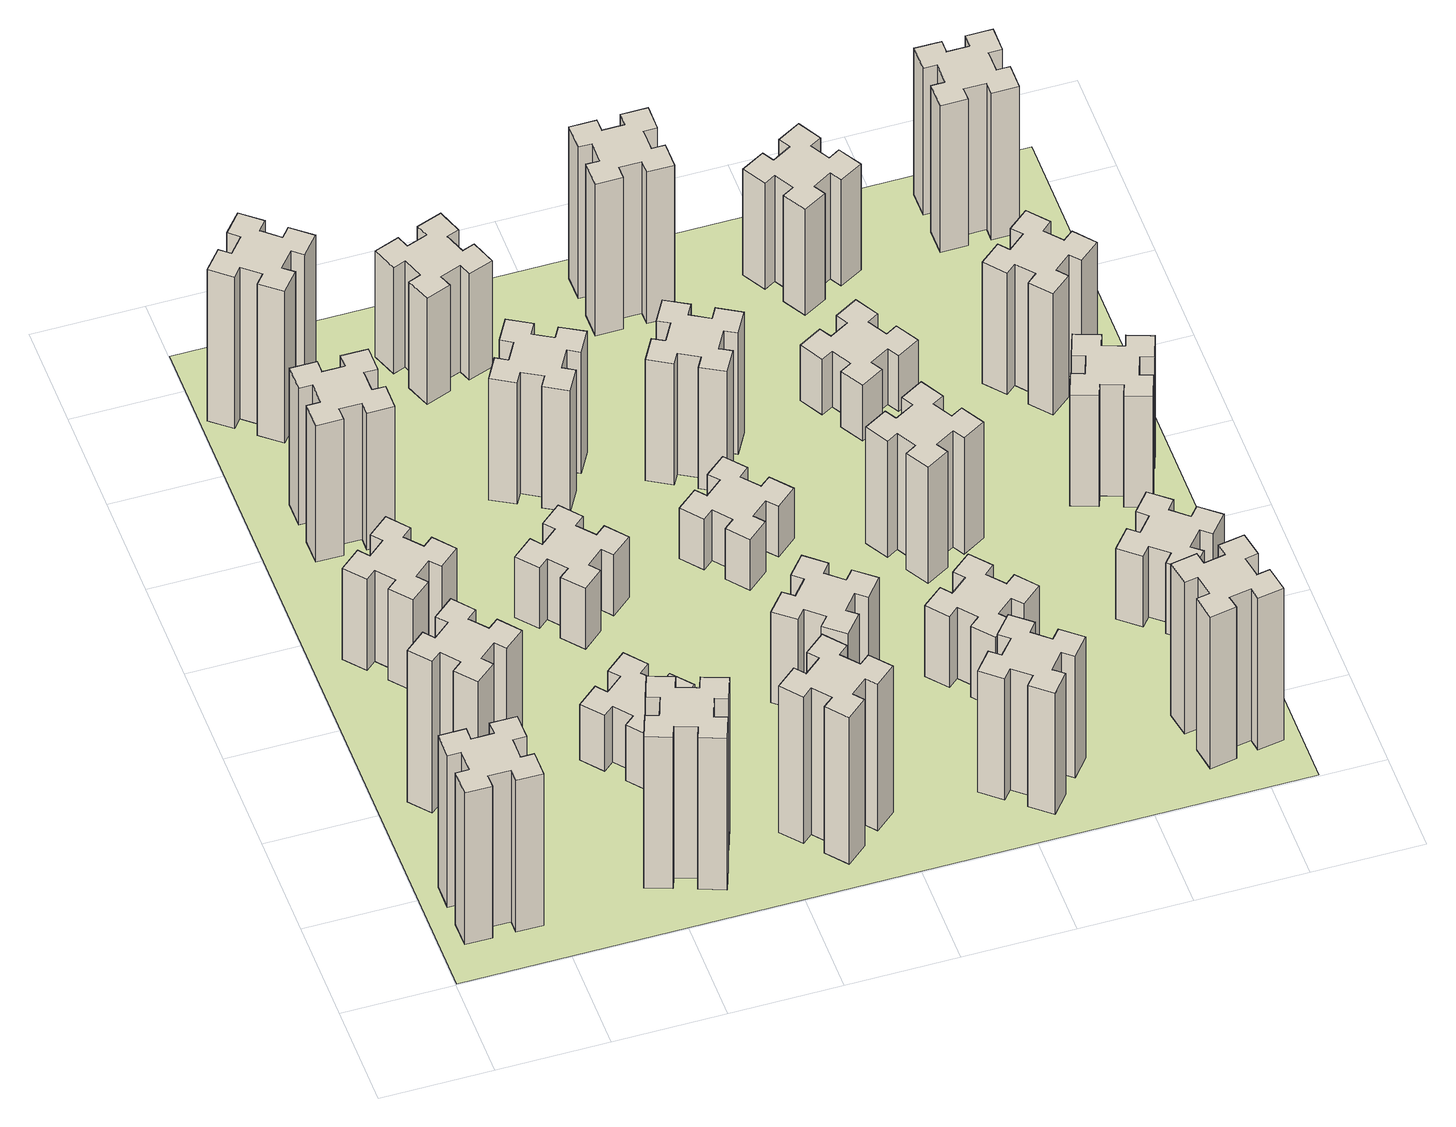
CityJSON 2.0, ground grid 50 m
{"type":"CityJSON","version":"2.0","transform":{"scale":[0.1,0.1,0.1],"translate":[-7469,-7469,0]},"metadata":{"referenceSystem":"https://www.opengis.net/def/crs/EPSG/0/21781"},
"CityObjects":{
"building1":{"type":"Building","attributes":{"class":"1000","function":"1000","usage":"1000","yearOfConstruction":2016,"roofType":"1000","measuredHeight":90,"storeysAboveGround":30,"storeysBelowGround":0},"geometry":[{"type":"Solid","lod":"1","boundaries":[[[[0,1,2,3,4,5,6,7,8,9,10,11,12,13,14,15,16,17,18,19]],[[17,16,20,21]],[[16,15,22,20]],[[15,14,23,22]],[[14,13,24,23]],[[13,12,25,24]],[[12,11,26,25]],[[11,10,27,26]],[[10,9,28,27]],[[9,8,29,28]],[[8,7,30,29]],[[7,6,31,30]],[[6,5,32,31]],[[5,4,33,32]],[[4,3,34,33]],[[3,2,35,34]],[[2,1,36,35]],[[1,0,37,36]],[[0,19,38,37]],[[19,18,39,38]],[[18,17,21,39]],[[24,25,26,27,28,29,30,31,32,33,34,35,36,37,38,39,21,20,22,23]]]]}]},
"building2":{"type":"Building","attributes":{"class":"1000","function":"1000","usage":"1000","yearOfConstruction":2016,"roofType":"1000","measuredHeight":90,"storeysAboveGround":30,"storeysBelowGround":0},"geometry":[{"type":"Solid","lod":"1","boundaries":[[[[40,41,42,43,44,45,46,47,48,49,50,51,52,53,54,55,56,57,58,59]],[[57,56,60,61]],[[56,55,62,60]],[[55,54,63,62]],[[54,53,64,63]],[[53,52,65,64]],[[52,51,66,65]],[[51,50,67,66]],[[50,49,68,67]],[[49,48,69,68]],[[48,47,70,69]],[[47,46,71,70]],[[46,45,72,71]],[[45,44,73,72]],[[44,43,74,73]],[[43,42,75,74]],[[42,41,76,75]],[[41,40,77,76]],[[40,59,78,77]],[[59,58,79,78]],[[58,57,61,79]],[[64,65,66,67,68,69,70,71,72,73,74,75,76,77,78,79,61,60,62,63]]]]}]},
"building3":{"type":"Building","attributes":{"class":"1000","function":"1000","usage":"1000","yearOfConstruction":2016,"roofType":"1000","measuredHeight":54,"storeysAboveGround":30,"storeysBelowGround":0},"geometry":[{"type":"Solid","lod":"1","boundaries":[[[[80,81,82,83,84,85,86,87,88,89,90,91,92,93,94,95,96,97,98,99]],[[97,96,100,101]],[[96,95,102,100]],[[95,94,103,102]],[[94,93,104,103]],[[93,92,105,104]],[[92,91,106,105]],[[91,90,107,106]],[[90,89,108,107]],[[89,88,109,108]],[[88,87,110,109]],[[87,86,111,110]],[[86,85,112,111]],[[85,84,113,112]],[[84,83,114,113]],[[83,82,115,114]],[[82,81,116,115]],[[81,80,117,116]],[[80,99,118,117]],[[99,98,119,118]],[[98,97,101,119]],[[104,105,106,107,108,109,110,111,112,113,114,115,116,117,118,119,101,100,102,103]]]]}]},
"building4":{"type":"Building","attributes":{"class":"1000","function":"1000","usage":"1000","yearOfConstruction":2016,"roofType":"1000","measuredHeight":81,"storeysAboveGround":30,"storeysBelowGround":0},"geometry":[{"type":"Solid","lod":"1","boundaries":[[[[120,121,122,123,124,125,126,127,128,129,130,131,132,133,134,135,136,137,138,139]],[[137,136,140,141]],[[136,135,142,140]],[[135,134,143,142]],[[134,133,144,143]],[[133,132,145,144]],[[132,131,146,145]],[[131,130,147,146]],[[130,129,148,147]],[[129,128,149,148]],[[128,127,150,149]],[[127,126,151,150]],[[126,125,152,151]],[[125,124,153,152]],[[124,123,154,153]],[[123,122,155,154]],[[122,121,156,155]],[[121,120,157,156]],[[120,139,158,157]],[[139,138,159,158]],[[138,137,141,159]],[[144,145,146,147,148,149,150,151,152,153,154,155,156,157,158,159,141,140,142,143]]]]}]},
"building5":{"type":"Building","attributes":{"class":"1000","function":"1000","usage":"1000","yearOfConstruction":2016,"roofType":"1000","measuredHeight":90,"storeysAboveGround":30,"storeysBelowGround":0},"geometry":[{"type":"Solid","lod":"1","boundaries":[[[[160,161,162,163,164,165,166,167,168,169,170,171,172,173,174,175,176,177,178,179]],[[177,176,180,181]],[[176,175,182,180]],[[175,174,183,182]],[[174,173,184,183]],[[173,172,185,184]],[[172,171,186,185]],[[171,170,187,186]],[[170,169,188,187]],[[169,168,189,188]],[[168,167,190,189]],[[167,166,191,190]],[[166,165,192,191]],[[165,164,193,192]],[[164,163,194,193]],[[163,162,195,194]],[[162,161,196,195]],[[161,160,197,196]],[[160,179,198,197]],[[179,178,199,198]],[[178,177,181,199]],[[184,185,186,187,188,189,190,191,192,193,194,195,196,197,198,199,181,180,182,183]]]]}]},
"building6":{"type":"Building","attributes":{"class":"1000","function":"1000","usage":"1000","yearOfConstruction":2016,"roofType":"1000","measuredHeight":90,"storeysAboveGround":30,"storeysBelowGround":0},"geometry":[{"type":"Solid","lod":"1","boundaries":[[[[200,201,202,203,204,205,206,207,208,209,210,211,212,213,214,215,216,217,218,219]],[[217,216,220,221]],[[216,215,222,220]],[[215,214,223,222]],[[214,213,224,223]],[[213,212,225,224]],[[212,211,226,225]],[[211,210,227,226]],[[210,209,228,227]],[[209,208,229,228]],[[208,207,230,229]],[[207,206,231,230]],[[206,205,232,231]],[[205,204,233,232]],[[204,203,234,233]],[[203,202,235,234]],[[202,201,236,235]],[[201,200,237,236]],[[200,219,238,237]],[[219,218,239,238]],[[218,217,221,239]],[[224,225,226,227,228,229,230,231,232,233,234,235,236,237,238,239,221,220,222,223]]]]}]},
"building7":{"type":"Building","attributes":{"class":"1000","function":"1000","usage":"1000","yearOfConstruction":2016,"roofType":"1000","measuredHeight":33,"storeysAboveGround":30,"storeysBelowGround":0},"geometry":[{"type":"Solid","lod":"1","boundaries":[[[[240,241,242,243,244,245,246,247,248,249,250,251,252,253,254,255,256,257,258,259]],[[257,256,260,261]],[[256,255,262,260]],[[255,254,263,262]],[[254,253,264,263]],[[253,252,265,264]],[[252,251,266,265]],[[251,250,267,266]],[[250,249,268,267]],[[249,248,269,268]],[[248,247,270,269]],[[247,246,271,270]],[[246,245,272,271]],[[245,244,273,272]],[[244,243,274,273]],[[243,242,275,274]],[[242,241,276,275]],[[241,240,277,276]],[[240,259,278,277]],[[259,258,279,278]],[[258,257,261,279]],[[264,265,266,267,268,269,270,271,272,273,274,275,276,277,278,279,261,260,262,263]]]]}]},
"building8":{"type":"Building","attributes":{"class":"1000","function":"1000","usage":"1000","yearOfConstruction":2016,"roofType":"1000","measuredHeight":36,"storeysAboveGround":30,"storeysBelowGround":0},"geometry":[{"type":"Solid","lod":"1","boundaries":[[[[280,281,282,283,284,285,286,287,288,289,290,291,292,293,294,295,296,297,298,299]],[[297,296,300,301]],[[296,295,302,300]],[[295,294,303,302]],[[294,293,304,303]],[[293,292,305,304]],[[292,291,306,305]],[[291,290,307,306]],[[290,289,308,307]],[[289,288,309,308]],[[288,287,310,309]],[[287,286,311,310]],[[286,285,312,311]],[[285,284,313,312]],[[284,283,314,313]],[[283,282,315,314]],[[282,281,316,315]],[[281,280,317,316]],[[280,299,318,317]],[[299,298,319,318]],[[298,297,301,319]],[[304,305,306,307,308,309,310,311,312,313,314,315,316,317,318,319,301,300,302,303]]]]}]},
"building9":{"type":"Building","attributes":{"class":"1000","function":"1000","usage":"1000","yearOfConstruction":2016,"roofType":"1000","measuredHeight":87,"storeysAboveGround":30,"storeysBelowGround":0},"geometry":[{"type":"Solid","lod":"1","boundaries":[[[[320,321,322,323,324,325,326,327,328,329,330,331,332,333,334,335,336,337,338,339]],[[337,336,340,341]],[[336,335,342,340]],[[335,334,343,342]],[[334,333,344,343]],[[333,332,345,344]],[[332,331,346,345]],[[331,330,347,346]],[[330,329,348,347]],[[329,328,349,348]],[[328,327,350,349]],[[327,326,351,350]],[[326,325,352,351]],[[325,324,353,352]],[[324,323,354,353]],[[323,322,355,354]],[[322,321,356,355]],[[321,320,357,356]],[[320,339,358,357]],[[339,338,359,358]],[[338,337,341,359]],[[344,345,346,347,348,349,350,351,352,353,354,355,356,357,358,359,341,340,342,343]]]]}]},
"building10":{"type":"Building","attributes":{"class":"1000","function":"1000","usage":"1000","yearOfConstruction":2016,"roofType":"1000","measuredHeight":72,"storeysAboveGround":30,"storeysBelowGround":0},"geometry":[{"type":"Solid","lod":"1","boundaries":[[[[360,361,362,363,364,365,366,367,368,369,370,371,372,373,374,375,376,377,378,379]],[[377,376,380,381]],[[376,375,382,380]],[[375,374,383,382]],[[374,373,384,383]],[[373,372,385,384]],[[372,371,386,385]],[[371,370,387,386]],[[370,369,388,387]],[[369,368,389,388]],[[368,367,390,389]],[[367,366,391,390]],[[366,365,392,391]],[[365,364,393,392]],[[364,363,394,393]],[[363,362,395,394]],[[362,361,396,395]],[[361,360,397,396]],[[360,379,398,397]],[[379,378,399,398]],[[378,377,381,399]],[[384,385,386,387,388,389,390,391,392,393,394,395,396,397,398,399,381,380,382,383]]]]}]},
"building11":{"type":"Building","attributes":{"class":"1000","function":"1000","usage":"1000","yearOfConstruction":2016,"roofType":"1000","measuredHeight":63,"storeysAboveGround":30,"storeysBelowGround":0},"geometry":[{"type":"Solid","lod":"1","boundaries":[[[[400,401,402,403,404,405,406,407,408,409,410,411,412,413,414,415,416,417,418,419]],[[417,416,420,421]],[[416,415,422,420]],[[415,414,423,422]],[[414,413,424,423]],[[413,412,425,424]],[[412,411,426,425]],[[411,410,427,426]],[[410,409,428,427]],[[409,408,429,428]],[[408,407,430,429]],[[407,406,431,430]],[[406,405,432,431]],[[405,404,433,432]],[[404,403,434,433]],[[403,402,435,434]],[[402,401,436,435]],[[401,400,437,436]],[[400,419,438,437]],[[419,418,439,438]],[[418,417,421,439]],[[424,425,426,427,428,429,430,431,432,433,434,435,436,437,438,439,421,420,422,423]]]]}]},
"building12":{"type":"Building","attributes":{"class":"1000","function":"1000","usage":"1000","yearOfConstruction":2016,"roofType":"1000","measuredHeight":54,"storeysAboveGround":30,"storeysBelowGround":0},"geometry":[{"type":"Solid","lod":"1","boundaries":[[[[440,441,442,443,444,445,446,447,448,449,450,451,452,453,454,455,456,457,458,459]],[[457,456,460,461]],[[456,455,462,460]],[[455,454,463,462]],[[454,453,464,463]],[[453,452,465,464]],[[452,451,466,465]],[[451,450,467,466]],[[450,449,468,467]],[[449,448,469,468]],[[448,447,470,469]],[[447,446,471,470]],[[446,445,472,471]],[[445,444,473,472]],[[444,443,474,473]],[[443,442,475,474]],[[442,441,476,475]],[[441,440,477,476]],[[440,459,478,477]],[[459,458,479,478]],[[458,457,461,479]],[[464,465,466,467,468,469,470,471,472,473,474,475,476,477,478,479,461,460,462,463]]]]}]},
"building13":{"type":"Building","attributes":{"class":"1000","function":"1000","usage":"1000","yearOfConstruction":2016,"roofType":"1000","measuredHeight":30,"storeysAboveGround":30,"storeysBelowGround":0},"geometry":[{"type":"Solid","lod":"1","boundaries":[[[[480,481,482,483,484,485,486,487,488,489,490,491,492,493,494,495,496,497,498,499]],[[497,496,500,501]],[[496,495,502,500]],[[495,494,503,502]],[[494,493,504,503]],[[493,492,505,504]],[[492,491,506,505]],[[491,490,507,506]],[[490,489,508,507]],[[489,488,509,508]],[[488,487,510,509]],[[487,486,511,510]],[[486,485,512,511]],[[485,484,513,512]],[[484,483,514,513]],[[483,482,515,514]],[[482,481,516,515]],[[481,480,517,516]],[[480,499,518,517]],[[499,498,519,518]],[[498,497,501,519]],[[504,505,506,507,508,509,510,511,512,513,514,515,516,517,518,519,501,500,502,503]]]]}]},
"building14":{"type":"Building","attributes":{"class":"1000","function":"1000","usage":"1000","yearOfConstruction":2016,"roofType":"1000","measuredHeight":72,"storeysAboveGround":30,"storeysBelowGround":0},"geometry":[{"type":"Solid","lod":"1","boundaries":[[[[520,521,522,523,524,525,526,527,528,529,530,531,532,533,534,535,536,537,538,539]],[[537,536,540,541]],[[536,535,542,540]],[[535,534,543,542]],[[534,533,544,543]],[[533,532,545,544]],[[532,531,546,545]],[[531,530,547,546]],[[530,529,548,547]],[[529,528,549,548]],[[528,527,550,549]],[[527,526,551,550]],[[526,525,552,551]],[[525,524,553,552]],[[524,523,554,553]],[[523,522,555,554]],[[522,521,556,555]],[[521,520,557,556]],[[520,539,558,557]],[[539,538,559,558]],[[538,537,541,559]],[[544,545,546,547,548,549,550,551,552,553,554,555,556,557,558,559,541,540,542,543]]]]}]},
"building15":{"type":"Building","attributes":{"class":"1000","function":"1000","usage":"1000","yearOfConstruction":2016,"roofType":"1000","measuredHeight":72,"storeysAboveGround":30,"storeysBelowGround":0},"geometry":[{"type":"Solid","lod":"1","boundaries":[[[[560,561,562,563,564,565,566,567,568,569,570,571,572,573,574,575,576,577,578,579]],[[577,576,580,581]],[[576,575,582,580]],[[575,574,583,582]],[[574,573,584,583]],[[573,572,585,584]],[[572,571,586,585]],[[571,570,587,586]],[[570,569,588,587]],[[569,568,589,588]],[[568,567,590,589]],[[567,566,591,590]],[[566,565,592,591]],[[565,564,593,592]],[[564,563,594,593]],[[563,562,595,594]],[[562,561,596,595]],[[561,560,597,596]],[[560,579,598,597]],[[579,578,599,598]],[[578,577,581,599]],[[584,585,586,587,588,589,590,591,592,593,594,595,596,597,598,599,581,580,582,583]]]]}]},
"building16":{"type":"Building","attributes":{"class":"1000","function":"1000","usage":"1000","yearOfConstruction":2016,"roofType":"1000","measuredHeight":90,"storeysAboveGround":30,"storeysBelowGround":0},"geometry":[{"type":"Solid","lod":"1","boundaries":[[[[600,601,602,603,604,605,606,607,608,609,610,611,612,613,614,615,616,617,618,619]],[[617,616,620,621]],[[616,615,622,620]],[[615,614,623,622]],[[614,613,624,623]],[[613,612,625,624]],[[612,611,626,625]],[[611,610,627,626]],[[610,609,628,627]],[[609,608,629,628]],[[608,607,630,629]],[[607,606,631,630]],[[606,605,632,631]],[[605,604,633,632]],[[604,603,634,633]],[[603,602,635,634]],[[602,601,636,635]],[[601,600,637,636]],[[600,619,638,637]],[[619,618,639,638]],[[618,617,621,639]],[[624,625,626,627,628,629,630,631,632,633,634,635,636,637,638,639,621,620,622,623]]]]}]},
"building17":{"type":"Building","attributes":{"class":"1000","function":"1000","usage":"1000","yearOfConstruction":2016,"roofType":"1000","measuredHeight":42,"storeysAboveGround":30,"storeysBelowGround":0},"geometry":[{"type":"Solid","lod":"1","boundaries":[[[[640,641,642,643,644,645,646,647,648,649,650,651,652,653,654,655,656,657,658,659]],[[657,656,660,661]],[[656,655,662,660]],[[655,654,663,662]],[[654,653,664,663]],[[653,652,665,664]],[[652,651,666,665]],[[651,650,667,666]],[[650,649,668,667]],[[649,648,669,668]],[[648,647,670,669]],[[647,646,671,670]],[[646,645,672,671]],[[645,644,673,672]],[[644,643,674,673]],[[643,642,675,674]],[[642,641,676,675]],[[641,640,677,676]],[[640,659,678,677]],[[659,658,679,678]],[[658,657,661,679]],[[664,665,666,667,668,669,670,671,672,673,674,675,676,677,678,679,661,660,662,663]]]]}]},
"building18":{"type":"Building","attributes":{"class":"1000","function":"1000","usage":"1000","yearOfConstruction":2016,"roofType":"1000","measuredHeight":69,"storeysAboveGround":30,"storeysBelowGround":0},"geometry":[{"type":"Solid","lod":"1","boundaries":[[[[680,681,682,683,684,685,686,687,688,689,690,691,692,693,694,695,696,697,698,699]],[[697,696,700,701]],[[696,695,702,700]],[[695,694,703,702]],[[694,693,704,703]],[[693,692,705,704]],[[692,691,706,705]],[[691,690,707,706]],[[690,689,708,707]],[[689,688,709,708]],[[688,687,710,709]],[[687,686,711,710]],[[686,685,712,711]],[[685,684,713,712]],[[684,683,714,713]],[[683,682,715,714]],[[682,681,716,715]],[[681,680,717,716]],[[680,699,718,717]],[[699,698,719,718]],[[698,697,701,719]],[[704,705,706,707,708,709,710,711,712,713,714,715,716,717,718,719,701,700,702,703]]]]}]},
"building19":{"type":"Building","attributes":{"class":"1000","function":"1000","usage":"1000","yearOfConstruction":2016,"roofType":"1000","measuredHeight":33,"storeysAboveGround":30,"storeysBelowGround":0},"geometry":[{"type":"Solid","lod":"1","boundaries":[[[[720,721,722,723,724,725,726,727,728,729,730,731,732,733,734,735,736,737,738,739]],[[737,736,740,741]],[[736,735,742,740]],[[735,734,743,742]],[[734,733,744,743]],[[733,732,745,744]],[[732,731,746,745]],[[731,730,747,746]],[[730,729,748,747]],[[729,728,749,748]],[[728,727,750,749]],[[727,726,751,750]],[[726,725,752,751]],[[725,724,753,752]],[[724,723,754,753]],[[723,722,755,754]],[[722,721,756,755]],[[721,720,757,756]],[[720,739,758,757]],[[739,738,759,758]],[[738,737,741,759]],[[744,745,746,747,748,749,750,751,752,753,754,755,756,757,758,759,741,740,742,743]]]]}]},
"building20":{"type":"Building","attributes":{"class":"1000","function":"1000","usage":"1000","yearOfConstruction":2016,"roofType":"1000","measuredHeight":90,"storeysAboveGround":30,"storeysBelowGround":0},"geometry":[{"type":"Solid","lod":"1","boundaries":[[[[760,761,762,763,764,765,766,767,768,769,770,771,772,773,774,775,776,777,778,779]],[[777,776,780,781]],[[776,775,782,780]],[[775,774,783,782]],[[774,773,784,783]],[[773,772,785,784]],[[772,771,786,785]],[[771,770,787,786]],[[770,769,788,787]],[[769,768,789,788]],[[768,767,790,789]],[[767,766,791,790]],[[766,765,792,791]],[[765,764,793,792]],[[764,763,794,793]],[[763,762,795,794]],[[762,761,796,795]],[[761,760,797,796]],[[760,779,798,797]],[[779,778,799,798]],[[778,777,781,799]],[[784,785,786,787,788,789,790,791,792,793,794,795,796,797,798,799,781,780,782,783]]]]}]},
"building21":{"type":"Building","attributes":{"class":"1000","function":"1000","usage":"1000","yearOfConstruction":2016,"roofType":"1000","measuredHeight":63,"storeysAboveGround":30,"storeysBelowGround":0},"geometry":[{"type":"Solid","lod":"1","boundaries":[[[[800,801,802,803,804,805,806,807,808,809,810,811,812,813,814,815,816,817,818,819]],[[817,816,820,821]],[[816,815,822,820]],[[815,814,823,822]],[[814,813,824,823]],[[813,812,825,824]],[[812,811,826,825]],[[811,810,827,826]],[[810,809,828,827]],[[809,808,829,828]],[[808,807,830,829]],[[807,806,831,830]],[[806,805,832,831]],[[805,804,833,832]],[[804,803,834,833]],[[803,802,835,834]],[[802,801,836,835]],[[801,800,837,836]],[[800,819,838,837]],[[819,818,839,838]],[[818,817,821,839]],[[824,825,826,827,828,829,830,831,832,833,834,835,836,837,838,839,821,820,822,823]]]]}]},
"building22":{"type":"Building","attributes":{"class":"1000","function":"1000","usage":"1000","yearOfConstruction":2016,"roofType":"1000","measuredHeight":42,"storeysAboveGround":30,"storeysBelowGround":0},"geometry":[{"type":"Solid","lod":"1","boundaries":[[[[840,841,842,843,844,845,846,847,848,849,850,851,852,853,854,855,856,857,858,859]],[[857,856,860,861]],[[856,855,862,860]],[[855,854,863,862]],[[854,853,864,863]],[[853,852,865,864]],[[852,851,866,865]],[[851,850,867,866]],[[850,849,868,867]],[[849,848,869,868]],[[848,847,870,869]],[[847,846,871,870]],[[846,845,872,871]],[[845,844,873,872]],[[844,843,874,873]],[[843,842,875,874]],[[842,841,876,875]],[[841,840,877,876]],[[840,859,878,877]],[[859,858,879,878]],[[858,857,861,879]],[[864,865,866,867,868,869,870,871,872,873,874,875,876,877,878,879,861,860,862,863]]]]}]},
"building23":{"type":"Building","attributes":{"class":"1000","function":"1000","usage":"1000","yearOfConstruction":2016,"roofType":"1000","measuredHeight":66,"storeysAboveGround":30,"storeysBelowGround":0},"geometry":[{"type":"Solid","lod":"1","boundaries":[[[[880,881,882,883,884,885,886,887,888,889,890,891,892,893,894,895,896,897,898,899]],[[897,896,900,901]],[[896,895,902,900]],[[895,894,903,902]],[[894,893,904,903]],[[893,892,905,904]],[[892,891,906,905]],[[891,890,907,906]],[[890,889,908,907]],[[889,888,909,908]],[[888,887,910,909]],[[887,886,911,910]],[[886,885,912,911]],[[885,884,913,912]],[[884,883,914,913]],[[883,882,915,914]],[[882,881,916,915]],[[881,880,917,916]],[[880,899,918,917]],[[899,898,919,918]],[[898,897,901,919]],[[904,905,906,907,908,909,910,911,912,913,914,915,916,917,918,919,901,900,902,903]]]]}]},
"building24":{"type":"Building","attributes":{"class":"1000","function":"1000","usage":"1000","yearOfConstruction":2016,"roofType":"1000","measuredHeight":72,"storeysAboveGround":30,"storeysBelowGround":0},"geometry":[{"type":"Solid","lod":"1","boundaries":[[[[920,921,922,923,924,925,926,927,928,929,930,931,932,933,934,935,936,937,938,939]],[[937,936,940,941]],[[936,935,942,940]],[[935,934,943,942]],[[934,933,944,943]],[[933,932,945,944]],[[932,931,946,945]],[[931,930,947,946]],[[930,929,948,947]],[[929,928,949,948]],[[928,927,950,949]],[[927,926,951,950]],[[926,925,952,951]],[[925,924,953,952]],[[924,923,954,953]],[[923,922,955,954]],[[922,921,956,955]],[[921,920,957,956]],[[920,939,958,957]],[[939,938,959,958]],[[938,937,941,959]],[[944,945,946,947,948,949,950,951,952,953,954,955,956,957,958,959,941,940,942,943]]]]}]},
"building25":{"type":"Building","attributes":{"class":"1000","function":"1000","usage":"1000","yearOfConstruction":2016,"roofType":"1000","measuredHeight":87,"storeysAboveGround":30,"storeysBelowGround":0},"geometry":[{"type":"Solid","lod":"1","boundaries":[[[[960,961,962,963,964,965,966,967,968,969,970,971,972,973,974,975,976,977,978,979]],[[977,976,980,981]],[[976,975,982,980]],[[975,974,983,982]],[[974,973,984,983]],[[973,972,985,984]],[[972,971,986,985]],[[971,970,987,986]],[[970,969,988,987]],[[969,968,989,988]],[[968,967,990,989]],[[967,966,991,990]],[[966,965,992,991]],[[965,964,993,992]],[[964,963,994,993]],[[963,962,995,994]],[[962,961,996,995]],[[961,960,997,996]],[[960,979,998,997]],[[979,978,999,998]],[[978,977,981,999]],[[984,985,986,987,988,989,990,991,992,993,994,995,996,997,998,999,981,980,982,983]]]]}]},
"landuse1":{"type":"LandUse","attributes":{"name":"plot1","function":"1010"},"geometry":[{"type":"MultiSurface","lod":"1","boundaries":[[[1000,1001,1002,1003]]]}]}
},
"vertices":[
[165,425,0],[165,325,0],[105,325,0],[105,205,0],[225,205,0],[225,265,0],[325,265,0],[325,205,0],[445,205,0],[445,325,0],[385,325,0],[385,425,0],[445,425,0],[445,545,0],[325,545,0],[325,485,0],[225,485,0],[225,545,0],[105,545,0],[105,425,0],[225,485,900],[225,545,900],[325,485,900],[325,545,900],[445,545,900],[445,425,900],[385,425,900],[385,325,900],[445,325,900],[445,205,900],[325,205,900],[325,265,900],[225,265,900],[225,205,900],[105,205,900],[105,325,900],[165,325,900],[165,425,900],[105,425,900],[105,545,900],
[492,1048,0],[427,1124,0],[473,1163,0],[396,1255,0],[304,1178,0],[343,1132,0],[266,1067,0],[228,1113,0],[136,1036,0],[213,944,0],[259,983,0],[323,906,0],[277,868,0],[354,776,0],[446,853,0],[408,899,0],[484,963,0],[523,917,0],[615,994,0],[538,1086,0],[484,963,900],[523,917,900],[408,899,900],[446,853,900],[354,776,900],[277,868,900],[323,906,900],[259,983,900],[213,944,900],[136,1036,900],[228,1113,900],[266,1067,900],[343,1132,900],[304,1178,900],[396,1255,900],[473,1163,900],[427,1124,900],[492,1048,900],[538,1086,900],[615,994,900],
[492,1888,0],[427,1964,0],[473,2003,0],[396,2095,0],[304,2018,0],[343,1972,0],[266,1907,0],[228,1953,0],[136,1876,0],[213,1784,0],[259,1823,0],[323,1746,0],[277,1708,0],[354,1616,0],[446,1693,0],[408,1739,0],[484,1803,0],[523,1757,0],[615,1834,0],[538,1926,0],[484,1803,540],[523,1757,540],[408,1739,540],[446,1693,540],[354,1616,540],[277,1708,540],[323,1746,540],[259,1823,540],[213,1784,540],[136,1876,540],[228,1953,540],[266,1907,540],[343,1972,540],[304,2018,540],[396,2095,540],[473,2003,540],[427,1964,540],[492,1888,540],[538,1926,540],[615,1834,540],
[485,2545,0],[485,2645,0],[545,2645,0],[545,2765,0],[425,2765,0],[425,2705,0],[325,2705,0],[325,2765,0],[205,2765,0],[205,2645,0],[265,2645,0],[265,2545,0],[205,2545,0],[205,2425,0],[325,2425,0],[325,2485,0],[425,2485,0],[425,2425,0],[545,2425,0],[545,2545,0],[425,2485,810],[425,2425,810],[325,2485,810],[325,2425,810],[205,2425,810],[205,2545,810],[265,2545,810],[265,2645,810],[205,2645,810],[205,2765,810],[325,2765,810],[325,2705,810],[425,2705,810],[425,2765,810],[545,2765,810],[545,2645,810],[485,2645,810],[485,2545,810],[545,2545,810],[545,2425,810],
[1029,460,0],[995,366,0],[939,387,0],[897,274,0],[1010,233,0],[1031,289,0],[1125,255,0],[1104,199,0],[1217,157,0],[1258,270,0],[1202,291,0],[1236,385,0],[1292,364,0],[1333,477,0],[1220,518,0],[1200,462,0],[1106,496,0],[1127,552,0],[1014,593,0],[973,480,0],[1106,496,900],[1127,552,900],[1200,462,900],[1220,518,900],[1333,477,900],[1292,364,900],[1236,385,900],[1202,291,900],[1258,270,900],[1217,157,900],[1104,199,900],[1125,255,900],[1031,289,900],[1010,233,900],[897,274,900],[939,387,900],[995,366,900],[1029,460,900],[973,480,900],[1014,593,900],
[384,3387,0],[308,3452,0],[346,3498,0],[254,3575,0],[177,3483,0],[223,3444,0],[159,3368,0],[113,3406,0],[36,3314,0],[128,3237,0],[166,3283,0],[243,3219,0],[204,3173,0],[296,3096,0],[373,3188,0],[327,3226,0],[392,3303,0],[438,3264,0],[515,3356,0],[423,3433,0],[392,3303,900],[438,3264,900],[327,3226,900],[373,3188,900],[296,3096,900],[204,3173,900],[243,3219,900],[166,3283,900],[128,3237,900],[36,3314,900],[113,3406,900],[159,3368,900],[223,3444,900],[177,3483,900],[254,3575,900],[346,3498,900],[308,3452,900],[384,3387,900],[423,3433,900],[515,3356,900],
[1083,1132,0],[1006,1067,0],[968,1113,0],[876,1036,0],[953,944,0],[999,983,0],[1063,906,0],[1017,868,0],[1094,776,0],[1186,853,0],[1148,899,0],[1224,963,0],[1263,917,0],[1355,994,0],[1278,1086,0],[1232,1048,0],[1167,1124,0],[1213,1163,0],[1136,1255,0],[1044,1178,0],[1167,1124,330],[1213,1163,330],[1232,1048,330],[1278,1086,330],[1355,994,330],[1263,917,330],[1224,963,330],[1148,899,330],[1186,853,330],[1094,776,330],[1017,868,330],[1063,906,330],[999,983,330],[953,944,330],[876,1036,330],[968,1113,330],[1006,1067,330],[1083,1132,330],[1044,1178,330],[1136,1255,330],
[1083,1972,0],[1006,1907,0],[968,1953,0],[876,1876,0],[953,1784,0],[999,1823,0],[1063,1746,0],[1017,1708,0],[1094,1616,0],[1186,1693,0],[1148,1739,0],[1224,1803,0],[1263,1757,0],[1355,1834,0],[1278,1926,0],[1232,1888,0],[1167,1964,0],[1213,2003,0],[1136,2095,0],[1044,2018,0],[1167,1964,360],[1213,2003,360],[1232,1888,360],[1278,1926,360],[1355,1834,360],[1263,1757,360],[1224,1803,360],[1148,1739,360],[1186,1693,360],[1094,1616,360],[1017,1708,360],[1063,1746,360],[999,1823,360],[953,1784,360],[876,1876,360],[968,1953,360],[1006,1907,360],[1083,1972,360],[1044,2018,360],[1136,2095,360],
[1639,343,0],[1703,266,0],[1657,228,0],[1734,136,0],[1826,213,0],[1788,259,0],[1864,323,0],[1903,277,0],[1995,354,0],[1918,446,0],[1872,408,0],[1807,484,0],[1853,523,0],[1776,615,0],[1684,538,0],[1723,492,0],[1646,427,0],[1608,473,0],[1516,396,0],[1593,304,0],[1646,427,870],[1608,473,870],[1723,492,870],[1684,538,870],[1776,615,870],[1853,523,870],[1807,484,870],[1872,408,870],[1918,446,870],[1995,354,870],[1903,277,870],[1864,323,870],[1788,259,870],[1826,213,870],[1734,136,870],[1657,228,870],[1703,266,870],[1639,343,870],[1593,304,870],[1516,396,870],
[1117,2525,0],[1204,2475,0],[1174,2423,0],[1278,2363,0],[1338,2467,0],[1286,2497,0],[1336,2584,0],[1388,2554,0],[1448,2658,0],[1344,2718,0],[1314,2666,0],[1227,2716,0],[1257,2768,0],[1153,2828,0],[1093,2724,0],[1145,2694,0],[1095,2607,0],[1043,2637,0],[983,2533,0],[1087,2473,0],[1095,2607,720],[1043,2637,720],[1145,2694,720],[1093,2724,720],[1153,2828,720],[1257,2768,720],[1227,2716,720],[1314,2666,720],[1344,2718,720],[1448,2658,720],[1388,2554,720],[1336,2584,720],[1286,2497,720],[1338,2467,720],[1278,2363,720],[1174,2423,720],[1204,2475,720],[1117,2525,720],[1087,2473,720],[983,2533,720],
[1025,3456,0],[931,3422,0],[910,3478,0],[797,3437,0],[839,3324,0],[895,3345,0],[929,3251,0],[873,3230,0],[914,3117,0],[1027,3159,0],[1006,3215,0],[1100,3249,0],[1120,3193,0],[1233,3234,0],[1192,3347,0],[1136,3326,0],[1102,3420,0],[1158,3440,0],[1117,3553,0],[1004,3512,0],[1102,3420,630],[1158,3440,630],[1136,3326,630],[1192,3347,630],[1233,3234,630],[1120,3193,630],[1100,3249,630],[1006,3215,630],[1027,3159,630],[914,3117,630],[873,3230,630],[929,3251,630],[895,3345,630],[839,3324,630],[797,3437,630],[910,3478,630],[931,3422,630],[1025,3456,630],[1004,3512,630],[1117,3553,630],
[1846,1063,0],[1923,999,0],[1884,953,0],[1976,876,0],[2053,968,0],[2007,1006,0],[2072,1083,0],[2118,1044,0],[2195,1136,0],[2103,1213,0],[2064,1167,0],[1988,1232,0],[2026,1278,0],[1934,1355,0],[1857,1263,0],[1903,1224,0],[1839,1148,0],[1793,1186,0],[1716,1094,0],[1808,1017,0],[1839,1148,540],[1793,1186,540],[1903,1224,540],[1857,1263,540],[1934,1355,540],[2026,1278,540],[1988,1232,540],[2064,1167,540],[2103,1213,540],[2195,1136,540],[2118,1044,540],[2072,1083,540],[2007,1006,540],[2053,968,540],[1976,876,540],[1884,953,540],[1923,999,540],[1846,1063,540],[1808,1017,540],[1716,1094,540],
[1972,1988,0],[1907,2064,0],[1953,2103,0],[1876,2195,0],[1784,2118,0],[1823,2072,0],[1746,2007,0],[1708,2053,0],[1616,1976,0],[1693,1884,0],[1739,1923,0],[1803,1846,0],[1757,1808,0],[1834,1716,0],[1926,1793,0],[1888,1839,0],[1964,1903,0],[2003,1857,0],[2095,1934,0],[2018,2026,0],[1964,1903,300],[2003,1857,300],[1888,1839,300],[1926,1793,300],[1834,1716,300],[1757,1808,300],[1803,1846,300],[1739,1923,300],[1693,1884,300],[1616,1976,300],[1708,2053,300],[1746,2007,300],[1823,2072,300],[1784,2118,300],[1876,2195,300],[1953,2103,300],[1907,2064,300],[1972,1988,300],[2018,2026,300],[2095,1934,300],
[1926,2397,0],[1976,2484,0],[2028,2454,0],[2088,2558,0],[1984,2618,0],[1954,2566,0],[1867,2616,0],[1897,2668,0],[1793,2728,0],[1733,2624,0],[1785,2594,0],[1735,2507,0],[1683,2537,0],[1623,2433,0],[1727,2373,0],[1757,2425,0],[1844,2375,0],[1814,2323,0],[1918,2263,0],[1978,2367,0],[1844,2375,720],[1814,2323,720],[1757,2425,720],[1727,2373,720],[1623,2433,720],[1683,2537,720],[1735,2507,720],[1785,2594,720],[1733,2624,720],[1793,2728,720],[1897,2668,720],[1867,2616,720],[1954,2566,720],[1984,2618,720],[2088,2558,720],[2028,2454,720],[1976,2484,720],[1926,2397,720],[1978,2367,720],[1918,2263,720],
[2486,323,0],[2563,259,0],[2524,213,0],[2616,136,0],[2693,228,0],[2647,266,0],[2712,343,0],[2758,304,0],[2835,396,0],[2743,473,0],[2704,427,0],[2628,492,0],[2666,538,0],[2574,615,0],[2497,523,0],[2543,484,0],[2479,408,0],[2433,446,0],[2356,354,0],[2448,277,0],[2479,408,720],[2433,446,720],[2543,484,720],[2497,523,720],[2574,615,720],[2666,538,720],[2628,492,720],[2704,427,720],[2743,473,720],[2835,396,720],[2758,304,720],[2712,343,720],[2647,266,720],[2693,228,720],[2616,136,720],[2524,213,720],[2563,259,720],[2486,323,720],[2448,277,720],[2356,354,720],
[1965,3385,0],[1965,3485,0],[2025,3485,0],[2025,3605,0],[1905,3605,0],[1905,3545,0],[1805,3545,0],[1805,3605,0],[1685,3605,0],[1685,3485,0],[1745,3485,0],[1745,3385,0],[1685,3385,0],[1685,3265,0],[1805,3265,0],[1805,3325,0],[1905,3325,0],[1905,3265,0],[2025,3265,0],[2025,3385,0],[1905,3325,900],[1905,3265,900],[1805,3325,900],[1805,3265,900],[1685,3265,900],[1685,3385,900],[1745,3385,900],[1745,3485,900],[1685,3485,900],[1685,3605,900],[1805,3605,900],[1805,3545,900],[1905,3545,900],[1905,3605,900],[2025,3605,900],[2025,3485,900],[1965,3485,900],[1965,3385,900],[2025,3385,900],[2025,3265,900],
[2628,899,0],[2704,963,0],[2743,917,0],[2835,994,0],[2758,1086,0],[2712,1048,0],[2647,1124,0],[2693,1163,0],[2616,1255,0],[2524,1178,0],[2563,1132,0],[2486,1067,0],[2448,1113,0],[2356,1036,0],[2433,944,0],[2479,983,0],[2543,906,0],[2497,868,0],[2574,776,0],[2666,853,0],[2543,906,420],[2497,868,420],[2479,983,420],[2433,944,420],[2356,1036,420],[2448,1113,420],[2486,1067,420],[2563,1132,420],[2524,1178,420],[2616,1255,420],[2693,1163,420],[2647,1124,420],[2712,1048,420],[2758,1086,420],[2835,994,420],[2743,917,420],[2704,963,420],[2628,899,420],[2666,853,420],[2574,776,420],
[2716,1767,0],[2666,1854,0],[2718,1884,0],[2658,1988,0],[2554,1928,0],[2584,1876,0],[2497,1826,0],[2467,1878,0],[2363,1818,0],[2423,1714,0],[2475,1744,0],[2525,1657,0],[2473,1627,0],[2533,1523,0],[2637,1583,0],[2607,1635,0],[2694,1685,0],[2724,1633,0],[2828,1693,0],[2768,1797,0],[2694,1685,690],[2724,1633,690],[2607,1635,690],[2637,1583,690],[2533,1523,690],[2473,1627,690],[2525,1657,690],[2475,1744,690],[2423,1714,690],[2363,1818,690],[2467,1878,690],[2497,1826,690],[2584,1876,690],[2554,1928,690],[2658,1988,690],[2718,1884,690],[2666,1854,690],[2716,1767,690],[2768,1797,690],[2828,1693,690],
[2475,2584,0],[2525,2497,0],[2473,2467,0],[2533,2363,0],[2637,2423,0],[2607,2475,0],[2694,2525,0],[2724,2473,0],[2828,2533,0],[2768,2637,0],[2716,2607,0],[2666,2694,0],[2718,2724,0],[2658,2828,0],[2554,2768,0],[2584,2716,0],[2497,2666,0],[2467,2718,0],[2363,2658,0],[2423,2554,0],[2497,2666,330],[2467,2718,330],[2584,2716,330],[2554,2768,330],[2658,2828,330],[2718,2724,330],[2666,2694,330],[2716,2607,330],[2768,2637,330],[2828,2533,330],[2724,2473,330],[2694,2525,330],[2607,2475,330],[2637,2423,330],[2533,2363,330],[2473,2467,330],[2525,2497,330],[2475,2584,330],[2423,2554,330],[2363,2658,330],
[3465,492,0],[3367,475,0],[3357,534,0],[3238,513,0],[3259,395,0],[3318,405,0],[3336,307,0],[3277,297,0],[3297,178,0],[3416,199,0],[3405,258,0],[3504,276,0],[3514,217,0],[3632,237,0],[3611,356,0],[3552,345,0],[3535,444,0],[3594,454,0],[3573,572,0],[3455,551,0],[3535,444,900],[3594,454,900],[3552,345,900],[3611,356,900],[3632,237,900],[3514,217,900],[3504,276,900],[3405,258,900],[3416,199,900],[3297,178,900],[3277,297,900],[3336,307,900],[3318,405,900],[3259,395,900],[3238,513,900],[3357,534,900],[3367,475,900],[3465,492,900],[3455,551,900],[3573,572,900],
[2716,3347,0],[2666,3434,0],[2718,3464,0],[2658,3568,0],[2554,3508,0],[2584,3456,0],[2497,3406,0],[2467,3458,0],[2363,3398,0],[2423,3294,0],[2475,3324,0],[2525,3237,0],[2473,3207,0],[2533,3103,0],[2637,3163,0],[2607,3215,0],[2694,3265,0],[2724,3213,0],[2828,3273,0],[2768,3377,0],[2694,3265,630],[2724,3213,630],[2607,3215,630],[2637,3163,630],[2533,3103,630],[2473,3207,630],[2525,3237,630],[2475,3324,630],[2423,3294,630],[2363,3398,630],[2467,3458,630],[2497,3406,630],[2584,3456,630],[2554,3508,630],[2658,3568,630],[2718,3464,630],[2666,3434,630],[2716,3347,630],[2768,3377,630],[2828,3273,630],
[3544,1167,0],[3468,1232,0],[3506,1278,0],[3414,1355,0],[3337,1263,0],[3383,1224,0],[3319,1148,0],[3273,1186,0],[3196,1094,0],[3288,1017,0],[3326,1063,0],[3403,999,0],[3364,953,0],[3456,876,0],[3533,968,0],[3487,1006,0],[3552,1083,0],[3598,1044,0],[3675,1136,0],[3583,1213,0],[3552,1083,420],[3598,1044,420],[3487,1006,420],[3533,968,420],[3456,876,420],[3364,953,420],[3403,999,420],[3326,1063,420],[3288,1017,420],[3196,1094,420],[3273,1186,420],[3319,1148,420],[3383,1224,420],[3337,1263,420],[3414,1355,420],[3506,1278,420],[3468,1232,420],[3544,1167,420],[3583,1213,420],[3675,1136,420],
[3520,1942,0],[3426,1976,0],[3447,2032,0],[3334,2073,0],[3293,1960,0],[3349,1940,0],[3315,1846,0],[3259,1867,0],[3217,1754,0],[3330,1713,0],[3351,1769,0],[3445,1735,0],[3424,1679,0],[3537,1637,0],[3578,1750,0],[3522,1771,0],[3556,1865,0],[3612,1844,0],[3653,1957,0],[3540,1998,0],[3556,1865,660],[3612,1844,660],[3522,1771,660],[3578,1750,660],[3537,1637,660],[3424,1679,660],[3445,1735,660],[3351,1769,660],[3330,1713,660],[3217,1754,660],[3259,1867,660],[3315,1846,660],[3349,1940,660],[3293,1960,660],[3334,2073,660],[3447,2032,660],[3426,1976,660],[3520,1942,660],[3540,1998,660],[3653,1957,660],
[3219,2463,0],[3283,2386,0],[3237,2348,0],[3314,2256,0],[3406,2333,0],[3368,2379,0],[3444,2443,0],[3483,2397,0],[3575,2474,0],[3498,2566,0],[3452,2528,0],[3387,2604,0],[3433,2643,0],[3356,2735,0],[3264,2658,0],[3303,2612,0],[3226,2547,0],[3188,2593,0],[3096,2516,0],[3173,2424,0],[3226,2547,720],[3188,2593,720],[3303,2612,720],[3264,2658,720],[3356,2735,720],[3433,2643,720],[3387,2604,720],[3452,2528,720],[3498,2566,720],[3575,2474,720],[3483,2397,720],[3444,2443,720],[3368,2379,720],[3406,2333,720],[3314,2256,720],[3237,2348,720],[3283,2386,720],[3219,2463,720],[3173,2424,720],[3096,2516,720],
[3285,3325,0],[3385,3325,0],[3385,3265,0],[3505,3265,0],[3505,3385,0],[3445,3385,0],[3445,3485,0],[3505,3485,0],[3505,3605,0],[3385,3605,0],[3385,3545,0],[3285,3545,0],[3285,3605,0],[3165,3605,0],[3165,3485,0],[3225,3485,0],[3225,3385,0],[3165,3385,0],[3165,3265,0],[3285,3265,0],[3225,3385,870],[3165,3385,870],[3225,3485,870],[3165,3485,870],[3165,3605,870],[3285,3605,870],[3285,3545,870],[3385,3545,870],[3385,3605,870],[3505,3605,870],[3505,3485,870],[3445,3485,870],[3445,3385,870],[3505,3385,870],[3505,3265,870],[3385,3265,870],[3385,3325,870],[3285,3325,870],[3285,3265,870],[3165,3265,870],
[5,3705,0],[3705,3705,0],[3705,5,0],[5,5,0]
]}
